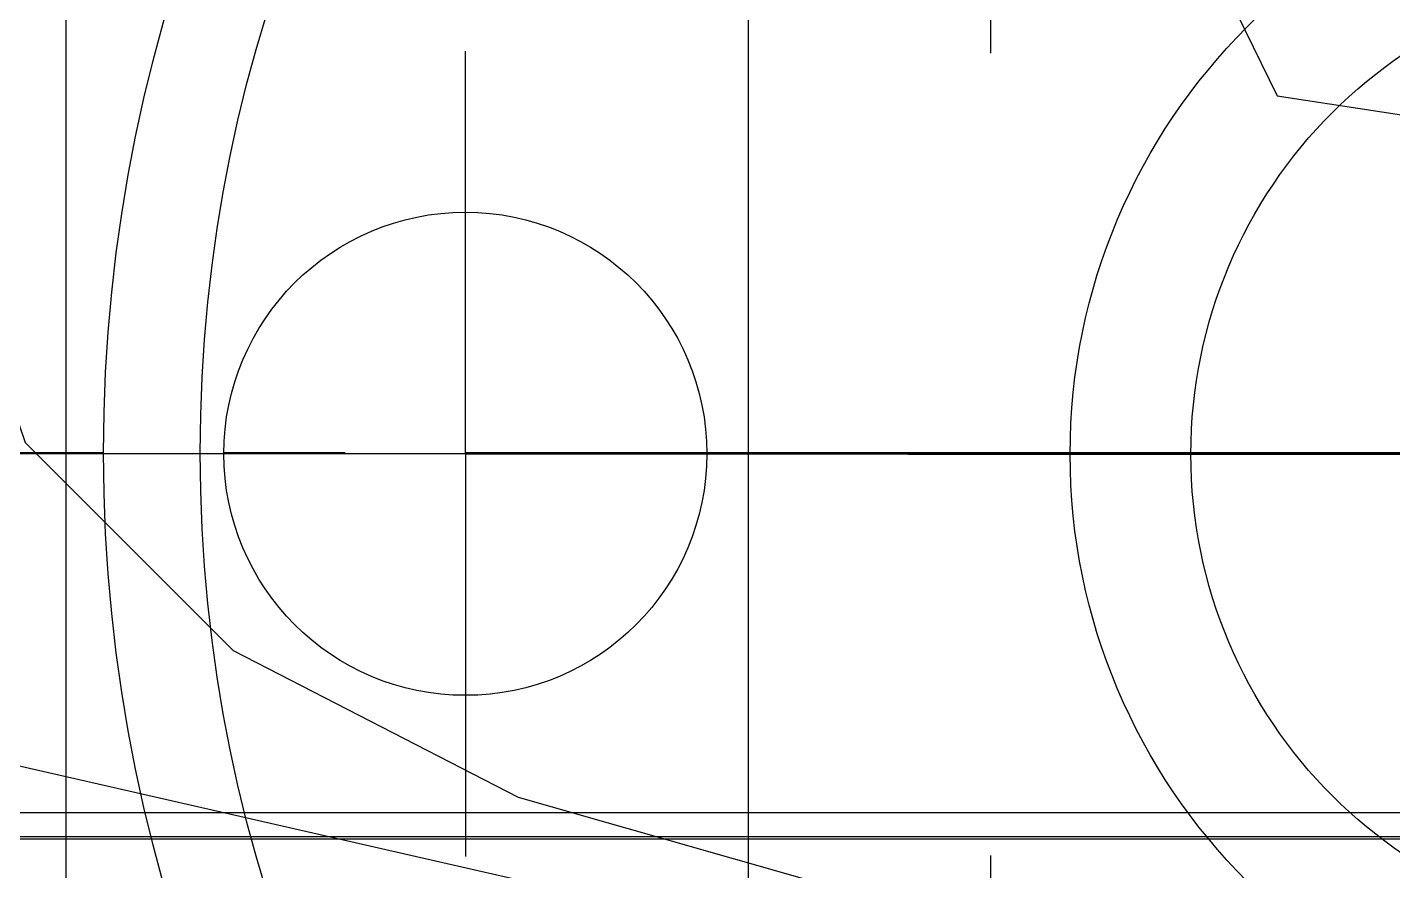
# Model space of a CAD drawing. Extents: x -381 to 213, y -63 to 250.
# Drawn here: x -138.5 to -121.54, y 7.44 to 17.91 of the extents above; entities that cross this region are included whole.
import ezdxf

# ---------------------------------------------------------------- set-up
doc = ezdxf.new("R2010")
doc.units = 0
doc.header["$MEASUREMENT"] = 0
for name, pattern in [('K5LT65535', [0]), ('K5LT_AXLED', [19.5, 15, -1.5, 1.5, -1.5]), ('K5LT_BASIC', [0])]:
    doc.linetypes.add(name, pattern=pattern)
doc.layers.add('Системный слой', color=7, linetype='Continuous')

# ---------------------------------------------------------------- blocks, each defined once
blk = doc.blocks.new('*U')
at = {"layer": 'Системный слой', "color": 5, "linetype": 'K5LT_BASIC'}
for p, q in [((-41.505, 21.831), (-41.505, -22.169)), ((-65.617, 15.179), (-65.617, -3.821)), ((156.17, 1.223), (-168.83, 1.223))]:
    blk.add_line(p, q, dxfattribs=at)
at = {"layer": 'Системный слой', "color": 30, "linetype": 'K5LT_AXLED'}
for p, q in [((-62.606, 14.16), (-62.606, 10.66)), ((-118.058, 12.608), (-127.558, 12.608)), ((79.011, 5.982), (79.011, 10.982)), ((79.011, 5.982), (79.011, 10.982)), ((94.013, 5.981), (25.516, 5.981)), ((94.013, 5.981), (25.516, 5.981)), ((94.013, 5.982), (27.498, 5.982)), ((94.013, 5.982), (27.498, 5.982)), ((94.013, 5.981), (29.478, 5.981)), ((94.013, 5.981), (29.478, 5.981)), ((79.011, 5.982), (74.011, 5.982)), ((79.011, 5.982), (74.011, 5.982)), ((94.013, 5.982), (77.011, 5.982)), ((94.013, 5.982), (77.011, 5.982)), ((79.011, 5.982), (84.011, 5.982)), ((79.011, 5.982), (79.011, 0.982)), ((79.011, 5.982), (84.011, 5.982)), ((79.011, 5.982), (79.011, 0.982)), ((-54.117, 5.679), (-68.117, 5.679)), ((-54.117, 5.679), (-67.617, 5.679)), ((-62.602, -2.806), (-62.602, 0.694)), ((-21.536, -16.111), (-43.036, -16.111)), ((-21.536, -16.111), (-41.836, -16.111))]:
    blk.add_line(p, q, dxfattribs=at)
blk = doc.blocks.new('*F')
at = {"layer": 'Системный слой', "color": 5, "linetype": 'K5LT65535'}
for points in [[(86.016, 16.718), (89.095, 10.429), (135.412, 3.347)], [(61.31, -34.166), (-32.345, -34.121), (-47.082, -29.094), (-58.662, -6.988), (-60.958, -2.49), (-65.073, -0.385), (-75.983, 2.103), (-86.605, 2.103), (-95.888, 2.103), (-104.022, -0.385), (-108.998, -5.361), (-114.262, -13.687), (-130.243, -13.687), (-130.243, 12.152), (-51.58, 12.152), (-42.01, -15.983), (-39.427, -18.567), (-35.886, -20.385), (-31.867, -21.534), (54.835, -21.534), (57.084, -19.285), (57.084, 15.692), (64.596, 15.692), (64.622, 7.622)]]:
    blk.add_lwpolyline(points, dxfattribs=at)
at = {"layer": 'Системный слой', "color": 5, "linetype": 'K5LT_BASIC'}
for centre, radius in [((94.013, 5.981), 62.534), ((94.013, 5.981), 62.534), ((94.013, 5.981), 37.817), ((94.013, 5.981), 37.817), ((94.013, 5.981), 31.192), ((94.013, 5.981), 31.192), ((94.013, 5.982), 29.543), ((94.013, 5.982), 29.543), ((-54.117, 5.679), 7.5), ((-54.117, 5.679), 6), ((79.011, 5.982), 3), ((79.011, 5.982), 3), ((-21.536, -16.111), 19.5), ((-21.536, -16.111), 18.3)]:
    blk.add_circle(centre, radius, dxfattribs=at)
at = {"layer": 'Системный слой'}
blk.add_blockref('*U', (0, 0), dxfattribs=at)
blk.add_blockref('*U', (0, 0), dxfattribs=at)
blk.add_blockref('*U', (0, 0), dxfattribs=at)
blk.add_blockref('*U', (0, 0), dxfattribs=at)
blk.add_blockref('*U', (0, 0), dxfattribs=at)
blk.add_blockref('*U', (0, 0), dxfattribs=at)
blk.add_blockref('*U', (0, 0), dxfattribs=at)
blk.add_blockref('*U', (0, 0), dxfattribs=at)
blk.add_blockref('*U', (0, 0), dxfattribs=at)
blk.add_blockref('*U', (0, 0), dxfattribs=at)
blk.add_blockref('*U', (0, 0), dxfattribs=at)
blk.add_blockref('*U', (0, 0), dxfattribs=at)
blk.add_blockref('*U', (0, 0), dxfattribs=at)
blk.add_blockref('*U', (0, 0), dxfattribs=at)
blk.add_blockref('*U', (0, 0), dxfattribs=at)
blk.add_blockref('*U', (0, 0), dxfattribs=at)
blk.add_blockref('*U', (0, 0), dxfattribs=at)
blk.add_blockref('*U', (0, 0), dxfattribs=at)
blk.add_blockref('*U', (0, 0), dxfattribs=at)
blk.add_blockref('*U', (0, 0), dxfattribs=at)
blk.add_blockref('*U', (0, 0), dxfattribs=at)
blk.add_blockref('*U', (0, 0), dxfattribs=at)
blk.add_blockref('*U', (0, 0), dxfattribs=at)
blk.add_blockref('*U', (0, 0), dxfattribs=at)
blk.add_blockref('*U', (0, 0), dxfattribs=at)
blk.add_blockref('*U', (0, 0), dxfattribs=at)
blk.add_blockref('*U', (0, 0), dxfattribs=at)
blk.add_blockref('*U', (0, 0), dxfattribs=at)
blk.add_blockref('*U', (0, 0), dxfattribs=at)
blk.add_blockref('*U', (0, 0), dxfattribs=at)
blk.add_blockref('*U', (0, 0), dxfattribs=at)
blk.add_blockref('*U', (0, 0), dxfattribs=at)
blk.add_blockref('*U', (0, 0), dxfattribs=at)
blk.add_blockref('*U', (0, 0), dxfattribs=at)
blk.add_blockref('*U', (0, 0), dxfattribs=at)
blk.add_blockref('*U', (0, 0), dxfattribs=at)
blk.add_blockref('*U', (0, 0), dxfattribs=at)
blk.add_blockref('*U', (0, 0), dxfattribs=at)
blk.add_blockref('*U', (0, 0), dxfattribs=at)
blk.add_blockref('*U', (0, 0), dxfattribs=at)
blk.add_blockref('*U', (0, 0), dxfattribs=at)
blk.add_blockref('*U', (0, 0), dxfattribs=at)
blk.add_blockref('*U', (0, 0), dxfattribs=at)
blk.add_blockref('*U', (0, 0), dxfattribs=at)
blk.add_blockref('*U', (0, 0), dxfattribs=at)
blk.add_blockref('*U', (0, 0), dxfattribs=at)
blk.add_blockref('*U', (0, 0), dxfattribs=at)
blk.add_blockref('*U', (0, 0), dxfattribs=at)
blk.add_blockref('*U', (0, 0), dxfattribs=at)
blk.add_blockref('*U', (0, 0), dxfattribs=at)
blk.add_blockref('*U', (0, 0), dxfattribs=at)
blk.add_blockref('*U', (0, 0), dxfattribs=at)
blk.add_blockref('*U', (0, 0), dxfattribs=at)
blk.add_blockref('*U', (0, 0), dxfattribs=at)
blk.add_blockref('*U', (0, 0), dxfattribs=at)
blk.add_blockref('*U', (0, 0), dxfattribs=at)
blk.add_blockref('*U', (0, 0), dxfattribs=at)
blk.add_blockref('*U', (0, 0), dxfattribs=at)
blk.add_blockref('*U', (0, 0), dxfattribs=at)
blk.add_blockref('*U', (0, 0), dxfattribs=at)
blk.add_blockref('*U', (0, 0), dxfattribs=at)
blk.add_blockref('*U', (0, 0), dxfattribs=at)
blk.add_blockref('*U', (0, 0), dxfattribs=at)
blk.add_blockref('*U', (0, 0), dxfattribs=at)
blk.add_blockref('*U', (0, 0), dxfattribs=at)
blk.add_blockref('*U', (0, 0), dxfattribs=at)
blk.add_blockref('*U', (0, 0), dxfattribs=at)
blk.add_blockref('*U', (0, 0), dxfattribs=at)
blk.add_blockref('*U', (0, 0), dxfattribs=at)
blk.add_blockref('*U', (0, 0), dxfattribs=at)
blk.add_blockref('*U', (0, 0), dxfattribs=at)
blk.add_blockref('*U', (0, 0), dxfattribs=at)
blk.add_blockref('*U', (0, 0), dxfattribs=at)
blk.add_blockref('*U', (0, 0), dxfattribs=at)
blk.add_blockref('*U', (0, 0), dxfattribs=at)
blk.add_blockref('*U', (0, 0), dxfattribs=at)
blk.add_blockref('*U', (0, 0), dxfattribs=at)
blk.add_blockref('*U', (0, 0), dxfattribs=at)
blk.add_blockref('*U', (0, 0), dxfattribs=at)
blk.add_blockref('*U', (0, 0), dxfattribs=at)
blk.add_blockref('*U', (0, 0), dxfattribs=at)
blk.add_blockref('*U', (0, 0), dxfattribs=at)
blk.add_blockref('*U', (0, 0), dxfattribs=at)
blk.add_blockref('*U', (0, 0), dxfattribs=at)
blk.add_blockref('*U', (0, 0), dxfattribs=at)
blk.add_blockref('*U', (0, 0), dxfattribs=at)
blk.add_blockref('*U', (0, 0), dxfattribs=at)
blk.add_blockref('*U', (0, 0), dxfattribs=at)
blk.add_blockref('*U', (0, 0), dxfattribs=at)
blk.add_blockref('*U', (0, 0), dxfattribs=at)
blk.add_blockref('*U', (0, 0), dxfattribs=at)
blk.add_blockref('*U', (0, 0), dxfattribs=at)
blk.add_blockref('*U', (0, 0), dxfattribs=at)
blk.add_blockref('*U', (0, 0), dxfattribs=at)
blk.add_blockref('*U', (0, 0), dxfattribs=at)
blk.add_blockref('*U', (0, 0), dxfattribs=at)
blk.add_blockref('*U', (0, 0), dxfattribs=at)
blk.add_blockref('*U', (0, 0), dxfattribs=at)
blk.add_blockref('*U', (0, 0), dxfattribs=at)
blk.add_blockref('*U', (0, 0), dxfattribs=at)
blk.add_blockref('*U', (0, 0), dxfattribs=at)
blk.add_blockref('*U', (0, 0), dxfattribs=at)
blk.add_blockref('*U', (0, 0), dxfattribs=at)
blk.add_blockref('*U', (0, 0), dxfattribs=at)
blk.add_blockref('*U', (0, 0), dxfattribs=at)
blk.add_blockref('*U', (0, 0), dxfattribs=at)
blk.add_blockref('*U', (0, 0), dxfattribs=at)
blk.add_blockref('*U', (0, 0), dxfattribs=at)
blk.add_blockref('*U', (0, 0), dxfattribs=at)
blk.add_blockref('*U', (0, 0), dxfattribs=at)
blk.add_blockref('*U', (0, 0), dxfattribs=at)
blk.add_blockref('*U', (0, 0), dxfattribs=at)
blk.add_blockref('*U', (0, 0), dxfattribs=at)
blk.add_blockref('*U', (0, 0), dxfattribs=at)
blk.add_blockref('*U', (0, 0), dxfattribs=at)
blk.add_blockref('*U', (0, 0), dxfattribs=at)
blk.add_blockref('*U', (0, 0), dxfattribs=at)
blk.add_blockref('*U', (0, 0), dxfattribs=at)
blk.add_blockref('*U', (0, 0), dxfattribs=at)
blk.add_blockref('*U', (0, 0), dxfattribs=at)
blk.add_blockref('*U', (0, 0), dxfattribs=at)
blk.add_blockref('*U', (0, 0), dxfattribs=at)
blk.add_blockref('*U', (0, 0), dxfattribs=at)
blk.add_blockref('*U', (0, 0), dxfattribs=at)
blk.add_blockref('*U', (0, 0), dxfattribs=at)
blk.add_blockref('*U', (0, 0), dxfattribs=at)
blk.add_blockref('*U', (0, 0), dxfattribs=at)
blk.add_blockref('*U', (0, 0), dxfattribs=at)
blk.add_blockref('*U', (0, 0), dxfattribs=at)
blk.add_blockref('*U', (0, 0), dxfattribs=at)
blk.add_blockref('*U', (0, 0), dxfattribs=at)
blk.add_blockref('*U', (0, 0), dxfattribs=at)
blk.add_blockref('*U', (0, 0), dxfattribs=at)
blk.add_blockref('*U', (0, 0), dxfattribs=at)
blk.add_blockref('*U', (0, 0), dxfattribs=at)
blk.add_blockref('*U', (0, 0), dxfattribs=at)
blk.add_blockref('*U', (0, 0), dxfattribs=at)
blk.add_blockref('*U', (0, 0), dxfattribs=at)
blk.add_blockref('*U', (0, 0), dxfattribs=at)
blk.add_blockref('*U', (0, 0), dxfattribs=at)
blk.add_blockref('*U', (0, 0), dxfattribs=at)
blk.add_blockref('*U', (0, 0), dxfattribs=at)
blk.add_blockref('*U', (0, 0), dxfattribs=at)
blk.add_blockref('*U', (0, 0), dxfattribs=at)
blk.add_blockref('*U', (0, 0), dxfattribs=at)
blk.add_blockref('*U', (0, 0), dxfattribs=at)
blk.add_blockref('*U', (0, 0), dxfattribs=at)
blk.add_blockref('*U', (0, 0), dxfattribs=at)
blk.add_blockref('*U', (0, 0), dxfattribs=at)
blk.add_blockref('*U', (0, 0), dxfattribs=at)
blk.add_blockref('*U', (0, 0), dxfattribs=at)
blk.add_blockref('*U', (0, 0), dxfattribs=at)
blk.add_blockref('*U', (0, 0), dxfattribs=at)
blk.add_blockref('*U', (0, 0), dxfattribs=at)
blk.add_blockref('*U', (0, 0), dxfattribs=at)
blk.add_blockref('*U', (0, 0), dxfattribs=at)
blk.add_blockref('*U', (0, 0), dxfattribs=at)
blk.add_blockref('*U', (0, 0), dxfattribs=at)
blk.add_blockref('*U', (0, 0), dxfattribs=at)
blk.add_blockref('*U', (0, 0), dxfattribs=at)
blk.add_blockref('*U', (0, 0), dxfattribs=at)
blk.add_blockref('*U', (0, 0), dxfattribs=at)
blk.add_blockref('*U', (0, 0), dxfattribs=at)
blk.add_blockref('*U', (0, 0), dxfattribs=at)
blk.add_blockref('*U', (0, 0), dxfattribs=at)
blk.add_blockref('*U', (0, 0), dxfattribs=at)
blk.add_blockref('*U', (0, 0), dxfattribs=at)
blk.add_blockref('*U', (0, 0), dxfattribs=at)
blk.add_blockref('*U', (0, 0), dxfattribs=at)
blk.add_blockref('*U', (0, 0), dxfattribs=at)
blk.add_blockref('*U', (0, 0), dxfattribs=at)
blk.add_blockref('*U', (0, 0), dxfattribs=at)
blk.add_blockref('*U', (0, 0), dxfattribs=at)
blk.add_blockref('*U', (0, 0), dxfattribs=at)
blk.add_blockref('*U', (0, 0), dxfattribs=at)
blk.add_blockref('*U', (0, 0), dxfattribs=at)
blk.add_blockref('*U', (0, 0), dxfattribs=at)
blk.add_blockref('*U', (0, 0), dxfattribs=at)
blk.add_blockref('*U', (0, 0), dxfattribs=at)
blk.add_blockref('*U', (0, 0), dxfattribs=at)
blk.add_blockref('*U', (0, 0), dxfattribs=at)
blk.add_blockref('*U', (0, 0), dxfattribs=at)
blk.add_blockref('*U', (0, 0), dxfattribs=at)
blk.add_blockref('*U', (0, 0), dxfattribs=at)
blk.add_blockref('*U', (0, 0), dxfattribs=at)
blk.add_blockref('*U', (0, 0), dxfattribs=at)
blk.add_blockref('*U', (0, 0), dxfattribs=at)
blk.add_blockref('*U', (0, 0), dxfattribs=at)
blk.add_blockref('*U', (0, 0), dxfattribs=at)
blk.add_blockref('*U', (0, 0), dxfattribs=at)
blk.add_blockref('*U', (0, 0), dxfattribs=at)
blk.add_blockref('*U', (0, 0), dxfattribs=at)
blk.add_blockref('*U', (0, 0), dxfattribs=at)
blk.add_blockref('*U', (0, 0), dxfattribs=at)
blk.add_blockref('*U', (0, 0), dxfattribs=at)
blk.add_blockref('*U', (0, 0), dxfattribs=at)
blk.add_blockref('*U', (0, 0), dxfattribs=at)
blk.add_blockref('*U', (0, 0), dxfattribs=at)
blk.add_blockref('*U', (0, 0), dxfattribs=at)
blk.add_blockref('*U', (0, 0), dxfattribs=at)
blk.add_blockref('*U', (0, 0), dxfattribs=at)
blk.add_blockref('*U', (0, 0), dxfattribs=at)
blk.add_blockref('*U', (0, 0), dxfattribs=at)
blk.add_blockref('*U', (0, 0), dxfattribs=at)
blk.add_blockref('*U', (0, 0), dxfattribs=at)
blk.add_blockref('*U', (0, 0), dxfattribs=at)
blk.add_blockref('*U', (0, 0), dxfattribs=at)

msp = doc.modelspace()

# ---------------------------------------------------------------- block references
at = {"layer": 'Системный слой'}
for name, p in [('*F', (-96.515, 28.741)), ('*F', (-63.927, 6.935)), ('*F', (-212.068, 6.637)), ('*F', (10.927, 6.609)), ('*U', (0, 0)), ('*U', (0, 0)), ('*U', (0, 0)), ('*U', (0, 0)), ('*U', (0, 0)), ('*U', (0, 0)), ('*U', (0, 0)), ('*U', (0, 0)), ('*U', (0, 0)), ('*U', (0, 0)), ('*U', (0, 0)), ('*U', (0, 0)), ('*U', (0, 0)), ('*U', (0, 0))]:
    msp.add_blockref(name, p, dxfattribs=at)

doc.saveas('drawing.dxf')
